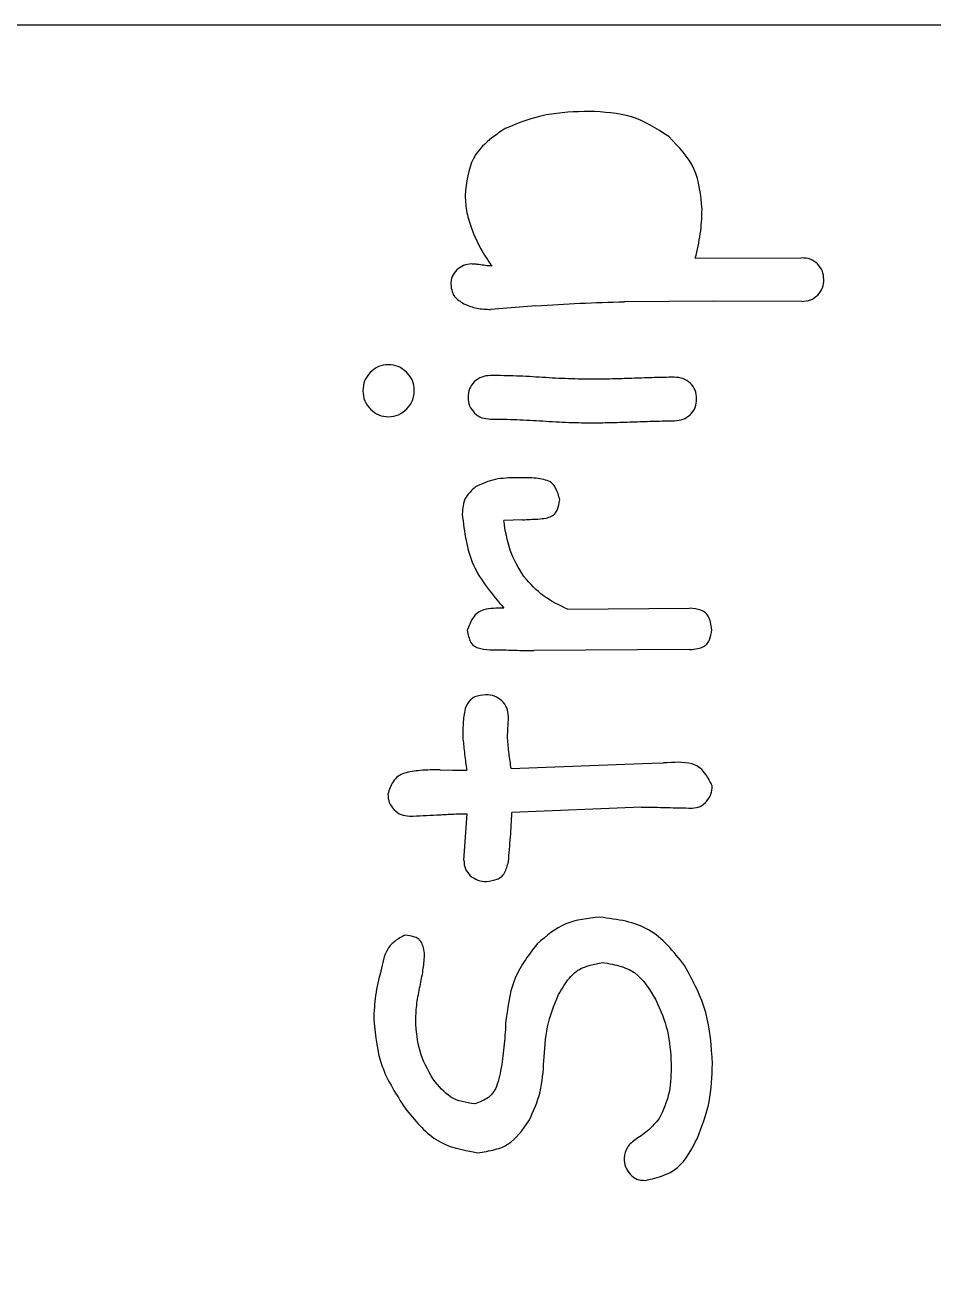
# Model space of a CAD drawing. Header units: millimetres. Extents: x -101.5 to -6.8, y -32 to 36.7.
# Drawn here: x -65.23 to -54.16, y 21.52 to 36.69 of the extents above; entities that cross this region are included whole.
import ezdxf

# ---------------------------------------------------------------- set-up
doc = ezdxf.new("R2010")
doc.units = ezdxf.units.MM
doc.layers.get('0').update_dxf_attribs({"linetype": 'CONTINUOUS'})

msp = doc.modelspace()

# ---------------------------------------------------------------- linework, layer by layer
for p, q in [((-57.06, 33.846), (-55.766, 33.849)), ((-59.005, 33.265), (-59.554, 33.221)), ((-56.846, 33.32), (-57.925, 33.313)), ((-55.763, 33.319), (-56.846, 33.32)), ((-59.167, 30.655), (-59.394, 30.646)), ((-58.616, 29.566), (-57.133, 29.58)), ((-57.129, 29.074), (-59.029, 29.062)), ((-60.17, 27.61), (-60.013, 27.605)), ((-60.013, 27.605), (-59.845, 27.604)), ((-59.304, 27.623), (-57.705, 27.685)), ((-57.705, 27.685), (-57.586, 27.688)), ((-57.586, 27.688), (-57.448, 27.692)), ((-57.715, 27.154), (-59.295, 27.09)), ((-59.881, 26.505), (-59.839, 27.073))]:
    msp.add_line(p, q)
for points in [[(-6.826, 36.689), (-6.826, -32), (-87, -32, -0.414214), (-101.5, -17.5), (-101.5, 22.189, -0.414214), (-87, 36.689)], [(-6.826, -32), (-86.5, -32, -0.414214), (-101.5, -17), (-101.5, 21.689, -0.414214), (-86.5, 36.689), (-6.826, 36.689)]]:
    msp.add_lwpolyline(points, format="xyb", close=True)
for points, knots in [([(-58.349, 35.635), (-58.527, 35.63), (-58.705, 35.624), (-59.052, 35.557), (-59.194, 35.5), (-59.379, 35.425)], [-0.1185463, -0.1185463, -0.1185463, -0.1185463, -0.0597407, -0.0597407, 0, 0, 0, 0]), ([(-57.384, 35.327), (-57.541, 35.429), (-57.676, 35.517), (-57.999, 35.617), (-58.174, 35.626), (-58.349, 35.635)], [-0.1052463, -0.1052463, -0.1052463, -0.1052463, -0.0525171, -0.0525171, 0, 0, 0, 0]), ([(-59.379, 35.425), (-59.466, 35.365), (-59.553, 35.305), (-59.699, 35.168), (-59.737, 35.111), (-59.83, 34.931), (-59.848, 34.771), (-59.866, 34.61)], [-0.08493533, -0.08493533, -0.08493533, -0.08493533, -0.06660112, -0.06660112, -0.04838608, -0.04838608, 0, 0, 0, 0]), ([(-56.977, 34.442), (-56.994, 34.614), (-57.01, 34.785), (-57.144, 35.081), (-57.26, 35.2), (-57.384, 35.327)], [-0.1065685, -0.1065685, -0.1065685, -0.1065685, -0.0533014, -0.0533014, 0, 0, 0, 0]), ([(-59.866, 34.61), (-59.861, 34.535), (-59.857, 34.469), (-59.829, 34.331), (-59.806, 34.264), (-59.784, 34.197)], [-0.04261441, -0.04261441, -0.04261441, -0.04261441, -0.02127619, -0.02127619, 0, 0, 0, 0]), ([(-57.06, 33.846), (-57.037, 33.944), (-57.013, 34.042), (-56.985, 34.241), (-56.982, 34.333), (-56.977, 34.442)], [-0.06530673, -0.06530673, -0.06530673, -0.06530673, -0.03274104, -0.03274104, 0, 0, 0, 0]), ([(-59.784, 34.197), (-59.748, 34.112), (-59.717, 34.04), (-59.636, 33.891), (-59.588, 33.82), (-59.541, 33.749)], [-0.05125696, -0.05125696, -0.05125696, -0.05125696, -0.02556867, -0.02556867, 0, 0, 0, 0]), ([(-55.571, 33.776), (-55.601, 33.799), (-55.628, 33.82), (-55.694, 33.844), (-55.73, 33.847), (-55.766, 33.849)], [-0.02185312, -0.02185312, -0.02185312, -0.02185312, -0.01091607, -0.01091607, 0, 0, 0, 0]), ([(-59.967, 33.702), (-59.989, 33.676), (-60.01, 33.65), (-60.035, 33.591), (-60.038, 33.557), (-60.04, 33.524)], [-0.02018334, -0.02018334, -0.02018334, -0.02018334, -0.01009132, -0.01009132, 0, 0, 0, 0]), ([(-59.785, 33.775), (-59.819, 33.772), (-59.853, 33.769), (-59.914, 33.744), (-59.94, 33.724), (-59.967, 33.702)], [-0.020989, -0.020989, -0.020989, -0.020989, -0.01049621, -0.01049621, 0, 0, 0, 0]), ([(-59.696, 33.767), (-59.71, 33.769), (-59.725, 33.771), (-59.756, 33.773), (-59.77, 33.774), (-59.785, 33.775)], [-0.008648695, -0.008648695, -0.008648695, -0.008648695, -0.004483151, -0.004483151, 0, 0, 0, 0]), ([(-59.541, 33.749), (-59.569, 33.751), (-59.593, 33.753), (-59.644, 33.759), (-59.67, 33.763), (-59.696, 33.767)], [-0.01558045, -0.01558045, -0.01558045, -0.01558045, -0.00777493, -0.00777493, 0, 0, 0, 0]), ([(-55.494, 33.586), (-55.497, 33.622), (-55.5, 33.657), (-55.525, 33.721), (-55.547, 33.747), (-55.571, 33.776)], [-0.02246016, -0.02246016, -0.02246016, -0.02246016, -0.01123713, -0.01123713, 0, 0, 0, 0]), ([(-60.04, 33.524), (-60.036, 33.495), (-60.031, 33.466), (-60.014, 33.411), (-60.004, 33.393), (-59.966, 33.342), (-59.923, 33.316), (-59.879, 33.29)], [-0.02602524, -0.02602524, -0.02602524, -0.02602524, -0.02076345, -0.02076345, -0.01524393, -0.01524393, 0, 0, 0, 0]), ([(-55.569, 33.394), (-55.545, 33.424), (-55.524, 33.45), (-55.499, 33.514), (-55.497, 33.55), (-55.494, 33.586)], [-0.021548, -0.021548, -0.021548, -0.021548, -0.01076723, -0.01076723, 0, 0, 0, 0]), ([(-55.763, 33.319), (-55.727, 33.322), (-55.69, 33.324), (-55.625, 33.349), (-55.599, 33.371), (-55.569, 33.394)], [-0.02295962, -0.02295962, -0.02295962, -0.02295962, -0.01149083, -0.01149083, 0, 0, 0, 0]), ([(-59.879, 33.29), (-59.822, 33.266), (-59.776, 33.247), (-59.667, 33.224), (-59.61, 33.223), (-59.554, 33.221)], [-0.03393672, -0.03393672, -0.03393672, -0.03393672, -0.01690666, -0.01690666, 0, 0, 0, 0]), ([(-59.005, 33.265), (-58.811, 33.278), (-58.646, 33.288), (-58.286, 33.304), (-58.105, 33.309), (-57.925, 33.313)], [-0.1083122, -0.1083122, -0.1083122, -0.1083122, -0.0540408, -0.0540408, 0, 0, 0, 0]), ([(-60.8, 32.547), (-60.842, 32.543), (-60.884, 32.539), (-60.957, 32.507), (-60.989, 32.48), (-61.021, 32.453)], [-0.0252364, -0.0252364, -0.0252364, -0.0252364, -0.01261812, -0.01261812, 0, 0, 0, 0]), ([(-60.578, 32.455), (-60.61, 32.482), (-60.642, 32.509), (-60.716, 32.54), (-60.758, 32.544), (-60.8, 32.547)], [-0.02536001, -0.02536001, -0.02536001, -0.02536001, -0.01268009, -0.01268009, 0, 0, 0, 0]), ([(-61.021, 32.453), (-61.048, 32.42), (-61.074, 32.387), (-61.105, 32.313), (-61.108, 32.271), (-61.112, 32.229)], [-0.02538984, -0.02538984, -0.02538984, -0.02538984, -0.012695, -0.012695, 0, 0, 0, 0]), ([(-60.484, 32.233), (-60.488, 32.275), (-60.492, 32.317), (-60.524, 32.391), (-60.551, 32.423), (-60.578, 32.455)], [-0.02526681, -0.02526681, -0.02526681, -0.02526681, -0.01263332, -0.01263332, 0, 0, 0, 0]), ([(-59.754, 32.339), (-59.778, 32.31), (-59.799, 32.283), (-59.824, 32.219), (-59.826, 32.184), (-59.829, 32.148)], [-0.02154831, -0.02154831, -0.02154831, -0.02154831, -0.01076738, -0.01076738, 0, 0, 0, 0]), ([(-59.557, 32.415), (-59.594, 32.412), (-59.63, 32.409), (-59.696, 32.384), (-59.723, 32.363), (-59.754, 32.339)], [-0.02341409, -0.02341409, -0.02341409, -0.02341409, -0.01172293, -0.01172293, 0, 0, 0, 0]), ([(-58.922, 32.392), (-59.028, 32.398), (-59.134, 32.405), (-59.347, 32.413), (-59.438, 32.414), (-59.557, 32.415)], [-0.07070429, -0.07070429, -0.07070429, -0.07070429, -0.03564349, -0.03564349, 0, 0, 0, 0]), ([(-58.287, 32.369), (-58.406, 32.37), (-58.497, 32.371), (-58.711, 32.379), (-58.816, 32.385), (-58.922, 32.392)], [-0.06407243, -0.06407243, -0.06407243, -0.06407243, -0.03177219, -0.03177219, 0, 0, 0, 0]), ([(-57.802, 32.381), (-57.883, 32.379), (-57.963, 32.376), (-58.129, 32.371), (-58.195, 32.37), (-58.287, 32.369)], [-0.05450629, -0.05450629, -0.05450629, -0.05450629, -0.02780471, -0.02780471, 0, 0, 0, 0]), ([(-57.316, 32.394), (-57.409, 32.393), (-57.475, 32.392), (-57.64, 32.387), (-57.721, 32.384), (-57.802, 32.381)], [-0.04959483, -0.04959483, -0.04959483, -0.04959483, -0.02429555, -0.02429555, 0, 0, 0, 0]), ([(-57.121, 32.322), (-57.151, 32.345), (-57.178, 32.366), (-57.244, 32.389), (-57.28, 32.392), (-57.316, 32.394)], [-0.02178196, -0.02178196, -0.02178196, -0.02178196, -0.01087895, -0.01087895, 0, 0, 0, 0]), ([(-57.044, 32.131), (-57.046, 32.167), (-57.049, 32.203), (-57.074, 32.267), (-57.096, 32.293), (-57.121, 32.322)], [-0.02288942, -0.02288942, -0.02288942, -0.02288942, -0.01145761, -0.01145761, 0, 0, 0, 0]), ([(-61.112, 32.229), (-61.108, 32.186), (-61.104, 32.145), (-61.072, 32.07), (-61.045, 32.037), (-61.018, 32.005)], [-0.02537724, -0.02537724, -0.02537724, -0.02537724, -0.01268835, -0.01268835, 0, 0, 0, 0]), ([(-60.575, 32.008), (-60.548, 32.041), (-60.522, 32.074), (-60.491, 32.149), (-60.488, 32.19), (-60.484, 32.233)], [-0.02559761, -0.02559761, -0.02559761, -0.02559761, -0.01279908, -0.01279908, 0, 0, 0, 0]), ([(-61.018, 32.005), (-60.986, 31.977), (-60.954, 31.95), (-60.88, 31.919), (-60.838, 31.915), (-60.796, 31.911)], [-0.02553772, -0.02553772, -0.02553772, -0.02553772, -0.01276913, -0.01276913, 0, 0, 0, 0]), ([(-60.796, 31.911), (-60.754, 31.916), (-60.712, 31.92), (-60.638, 31.952), (-60.606, 31.98), (-60.575, 32.008)], [-0.02531695, -0.02531695, -0.02531695, -0.02531695, -0.01265821, -0.01265821, 0, 0, 0, 0]), ([(-59.829, 32.148), (-59.826, 32.112), (-59.823, 32.076), (-59.797, 32.013), (-59.775, 31.986), (-59.752, 31.957)], [-0.02245957, -0.02245957, -0.02245957, -0.02245957, -0.01123683, -0.01123683, 0, 0, 0, 0]), ([(-57.118, 31.939), (-57.095, 31.968), (-57.073, 31.995), (-57.049, 32.059), (-57.046, 32.095), (-57.044, 32.131)], [-0.02154824, -0.02154824, -0.02154824, -0.02154824, -0.01076736, -0.01076736, 0, 0, 0, 0]), ([(-59.752, 31.957), (-59.721, 31.934), (-59.693, 31.913), (-59.627, 31.889), (-59.59, 31.887), (-59.554, 31.884)], [-0.02212854, -0.02212854, -0.02212854, -0.02212854, -0.01104926, -0.01104926, 0, 0, 0, 0]), ([(-59.554, 31.884), (-59.435, 31.883), (-59.343, 31.882), (-59.13, 31.874), (-59.024, 31.868), (-58.919, 31.861)], [-0.06407242, -0.06407242, -0.06407242, -0.06407242, -0.03177219, -0.03177219, 0, 0, 0, 0]), ([(-58.919, 31.861), (-58.813, 31.855), (-58.707, 31.848), (-58.494, 31.84), (-58.403, 31.839), (-58.284, 31.838)], [-0.07070429, -0.07070429, -0.07070429, -0.07070429, -0.03564349, -0.03564349, 0, 0, 0, 0]), ([(-57.798, 31.851), (-57.717, 31.854), (-57.636, 31.857), (-57.471, 31.861), (-57.405, 31.862), (-57.312, 31.864)], [-0.05450625, -0.05450625, -0.05450625, -0.05450625, -0.0278047, -0.0278047, 0, 0, 0, 0]), ([(-57.312, 31.864), (-57.276, 31.866), (-57.24, 31.869), (-57.175, 31.894), (-57.148, 31.915), (-57.118, 31.939)], [-0.02295979, -0.02295979, -0.02295979, -0.02295979, -0.01149092, -0.01149092, 0, 0, 0, 0]), ([(-58.284, 31.838), (-58.191, 31.84), (-58.125, 31.841), (-57.96, 31.845), (-57.879, 31.848), (-57.798, 31.851)], [-0.04959485, -0.04959485, -0.04959485, -0.04959485, -0.02429556, -0.02429556, 0, 0, 0, 0]), ([(-59.24, 31.169), (-59.327, 31.167), (-59.414, 31.165), (-59.583, 31.13), (-59.648, 31.1), (-59.738, 31.058)], [-0.05834012, -0.05834012, -0.05834012, -0.05834012, -0.02958625, -0.02958625, 0, 0, 0, 0]), ([(-59.051, 31.168), (-59.087, 31.169), (-59.112, 31.169), (-59.177, 31.17), (-59.209, 31.169), (-59.24, 31.169)], [-0.01970087, -0.01970087, -0.01970087, -0.01970087, -0.00947478, -0.00947478, 0, 0, 0, 0]), ([(-58.711, 30.899), (-58.725, 30.951), (-58.739, 31.002), (-58.775, 31.068), (-58.788, 31.084), (-58.818, 31.112), (-58.84, 31.124), (-58.918, 31.155), (-58.984, 31.161), (-59.051, 31.168)], [-0.04388327, -0.04388327, -0.04388327, -0.04388327, -0.0343727, -0.0343727, -0.02885399, -0.02885399, -0.02003996, -0.02003996, 0, 0, 0, 0]), ([(-59.738, 31.058), (-59.762, 31.036), (-59.787, 31.014), (-59.836, 30.962), (-59.852, 30.938), (-59.89, 30.861), (-59.895, 30.795), (-59.901, 30.729)], [-0.03461736, -0.03461736, -0.03461736, -0.03461736, -0.02795011, -0.02795011, -0.01980538, -0.01980538, 0, 0, 0, 0]), ([(-58.977, 30.665), (-58.944, 30.668), (-58.91, 30.671), (-58.855, 30.683), (-58.832, 30.689), (-58.792, 30.709), (-58.78, 30.72), (-58.759, 30.743), (-58.749, 30.761), (-58.727, 30.816), (-58.719, 30.858), (-58.711, 30.899)], [-0.03424784, -0.03424784, -0.03424784, -0.03424784, -0.02866631, -0.02866631, -0.0242026, -0.0242026, -0.01994433, -0.01994433, -0.01270343, -0.01270343, 0, 0, 0, 0]), ([(-59.901, 30.729), (-59.873, 30.499), (-59.849, 30.296), (-59.676, 29.913), (-59.534, 29.746), (-59.393, 29.579)], [-0.1315723, -0.1315723, -0.1315723, -0.1315723, -0.065705, -0.065705, 0, 0, 0, 0]), ([(-59.149, 29.963), (-59.219, 30.079), (-59.275, 30.172), (-59.355, 30.402), (-59.375, 30.524), (-59.394, 30.646)], [-0.07439591, -0.07439591, -0.07439591, -0.07439591, -0.03700347, -0.03700347, 0, 0, 0, 0]), ([(-59.167, 30.655), (-59.135, 30.657), (-59.104, 30.66), (-59.038, 30.663), (-59.013, 30.664), (-58.977, 30.665)], [-0.02089324, -0.02089324, -0.02089324, -0.02089324, -0.01080941, -0.01080941, 0, 0, 0, 0]), ([(-58.616, 29.566), (-58.717, 29.615), (-58.819, 29.664), (-58.998, 29.796), (-59.066, 29.871), (-59.149, 29.963)], [-0.07401326, -0.07401326, -0.07401326, -0.07401326, -0.03716187, -0.03716187, 0, 0, 0, 0]), ([(-59.393, 29.579), (-59.479, 29.579), (-59.566, 29.579), (-59.664, 29.55), (-59.689, 29.539), (-59.731, 29.509), (-59.751, 29.49), (-59.8, 29.413), (-59.82, 29.361), (-59.84, 29.309)], [-0.08627712, -0.08627712, -0.08627712, -0.08627712, -0.04511265, -0.04511265, -0.03003321, -0.03003321, -0.01680879, -0.01680879, 0, 0, 0, 0]), ([(-56.858, 29.314), (-56.863, 29.346), (-56.868, 29.378), (-56.881, 29.434), (-56.89, 29.459), (-56.913, 29.501), (-56.925, 29.514), (-56.951, 29.536), (-56.971, 29.546), (-57.034, 29.568), (-57.083, 29.574), (-57.133, 29.58)], [-0.03837528, -0.03837528, -0.03837528, -0.03837528, -0.03265797, -0.03265797, -0.02760078, -0.02760078, -0.02274653, -0.02274653, -0.01489063, -0.01489063, 0, 0, 0, 0]), ([(-59.84, 29.309), (-59.835, 29.283), (-59.829, 29.256), (-59.816, 29.207), (-59.807, 29.183), (-59.784, 29.143), (-59.772, 29.131), (-59.746, 29.11), (-59.727, 29.101), (-59.665, 29.081), (-59.615, 29.077), (-59.565, 29.072)], [-0.03572543, -0.03572543, -0.03572543, -0.03572543, -0.03123992, -0.03123992, -0.02658642, -0.02658642, -0.02222118, -0.02222118, -0.01509128, -0.01509128, 0, 0, 0, 0]), ([(-57.129, 29.074), (-57.095, 29.078), (-57.061, 29.081), (-57.005, 29.093), (-56.981, 29.1), (-56.941, 29.12), (-56.928, 29.131), (-56.907, 29.155), (-56.896, 29.173), (-56.874, 29.229), (-56.866, 29.272), (-56.858, 29.314)], [-0.03502075, -0.03502075, -0.03502075, -0.03502075, -0.02931522, -0.02931522, -0.0247492, -0.0247492, -0.02039201, -0.02039201, -0.01299428, -0.01299428, 0, 0, 0, 0]), ([(-59.565, 29.072), (-59.514, 29.072), (-59.478, 29.072), (-59.386, 29.07), (-59.342, 29.069), (-59.297, 29.067)], [-0.02736355, -0.02736355, -0.02736355, -0.02736355, -0.01340198, -0.01340198, 0, 0, 0, 0]), ([(-59.297, 29.067), (-59.253, 29.066), (-59.208, 29.064), (-59.117, 29.063), (-59.08, 29.062), (-59.029, 29.062)], [-0.03006314, -0.03006314, -0.03006314, -0.03006314, -0.01533897, -0.01533897, 0, 0, 0, 0]), ([(-59.613, 28.523), (-59.66, 28.518), (-59.708, 28.513), (-59.768, 28.487), (-59.784, 28.476), (-59.826, 28.433), (-59.846, 28.394), (-59.866, 28.356)], [-0.03319714, -0.03319714, -0.03319714, -0.03319714, -0.02008388, -0.02008388, -0.01302376, -0.01302376, 0, 0, 0, 0]), ([(-59.416, 28.449), (-59.447, 28.473), (-59.474, 28.494), (-59.54, 28.518), (-59.577, 28.52), (-59.613, 28.523)], [-0.02195767, -0.02195767, -0.02195767, -0.02195767, -0.0109699, -0.0109699, 0, 0, 0, 0]), ([(-59.338, 28.259), (-59.341, 28.295), (-59.344, 28.331), (-59.37, 28.394), (-59.392, 28.421), (-59.416, 28.449)], [-0.02246142, -0.02246142, -0.02246142, -0.02246142, -0.01123649, -0.01123649, 0, 0, 0, 0]), ([(-59.866, 28.356), (-59.878, 28.287), (-59.886, 28.239), (-59.893, 28.111), (-59.892, 28.049), (-59.891, 27.988)], [-0.03872326, -0.03872326, -0.03872326, -0.03872326, -0.01853859, -0.01853859, 0, 0, 0, 0]), ([(-59.343, 28.125), (-59.341, 28.147), (-59.34, 28.17), (-59.338, 28.215), (-59.338, 28.234), (-59.338, 28.259)], [-0.01474308, -0.01474308, -0.01474308, -0.01474308, -0.00740873, -0.00740873, 0, 0, 0, 0]), ([(-59.347, 27.991), (-59.347, 28.016), (-59.347, 28.036), (-59.345, 28.08), (-59.344, 28.103), (-59.343, 28.125)], [-0.01347981, -0.01347981, -0.01347981, -0.01347981, -0.00670594, -0.00670594, 0, 0, 0, 0]), ([(-59.891, 27.988), (-59.885, 27.919), (-59.88, 27.869), (-59.863, 27.731), (-59.854, 27.667), (-59.845, 27.604)], [-0.04179311, -0.04179311, -0.04179311, -0.04179311, -0.01934386, -0.01934386, 0, 0, 0, 0]), ([(-59.304, 27.623), (-59.313, 27.684), (-59.322, 27.746), (-59.338, 27.876), (-59.342, 27.924), (-59.347, 27.991)], [-0.03822742, -0.03822742, -0.03822742, -0.03822742, -0.02030542, -0.02030542, 0, 0, 0, 0]), ([(-60.17, 27.61), (-60.21, 27.609), (-60.25, 27.609), (-60.331, 27.606), (-60.366, 27.603), (-60.411, 27.6)], [-0.02661879, -0.02661879, -0.02661879, -0.02661879, -0.01338857, -0.01338857, 0, 0, 0, 0]), ([(-56.853, 27.412), (-56.878, 27.46), (-56.903, 27.509), (-56.952, 27.579), (-56.974, 27.606), (-57.025, 27.647), (-57.057, 27.666), (-57.202, 27.709), (-57.325, 27.7), (-57.448, 27.692)], [-0.1008235, -0.1008235, -0.1008235, -0.1008235, -0.0726776, -0.0726776, -0.0538199, -0.0538199, -0.0369062, -0.0369062, 0, 0, 0, 0]), ([(-60.411, 27.6), (-60.479, 27.592), (-60.547, 27.585), (-60.633, 27.557), (-60.66, 27.544), (-60.705, 27.512), (-60.725, 27.492), (-60.77, 27.419), (-60.789, 27.366), (-60.807, 27.313)], [-0.06967813, -0.06967813, -0.06967813, -0.06967813, -0.04195376, -0.04195376, -0.02866502, -0.02866502, -0.01677161, -0.01677161, 0, 0, 0, 0]), ([(-60.807, 27.313), (-60.804, 27.277), (-60.801, 27.242), (-60.776, 27.178), (-60.754, 27.15), (-60.731, 27.122)], [-0.02204966, -0.02204966, -0.02204966, -0.02204966, -0.01102688, -0.01102688, 0, 0, 0, 0]), ([(-56.923, 27.223), (-56.902, 27.252), (-56.882, 27.28), (-56.859, 27.342), (-56.856, 27.377), (-56.853, 27.412)], [-0.02087569, -0.02087569, -0.02087569, -0.02087569, -0.01043761, -0.01043761, 0, 0, 0, 0]), ([(-57.715, 27.154), (-57.656, 27.154), (-57.614, 27.154), (-57.509, 27.152), (-57.458, 27.15), (-57.407, 27.148)], [-0.03151082, -0.03151082, -0.03151082, -0.03151082, -0.01543314, -0.01543314, 0, 0, 0, 0]), ([(-57.098, 27.142), (-57.064, 27.146), (-57.03, 27.149), (-56.972, 27.176), (-56.947, 27.2), (-56.923, 27.223)], [-0.02039799, -0.02039799, -0.02039799, -0.02039799, -0.01019894, -0.01019894, 0, 0, 0, 0]), ([(-60.731, 27.122), (-60.703, 27.098), (-60.677, 27.075), (-60.614, 27.05), (-60.578, 27.047), (-60.543, 27.044)], [-0.02142632, -0.02142632, -0.02142632, -0.02142632, -0.0107111, -0.0107111, 0, 0, 0, 0]), ([(-60.543, 27.044), (-60.479, 27.046), (-60.434, 27.047), (-60.32, 27.052), (-60.264, 27.055), (-60.208, 27.059)], [-0.03434793, -0.03434793, -0.03434793, -0.03434793, -0.0167257, -0.0167257, 0, 0, 0, 0]), ([(-60.208, 27.059), (-60.147, 27.062), (-60.085, 27.066), (-59.961, 27.071), (-59.909, 27.072), (-59.839, 27.073)], [-0.0414407, -0.0414407, -0.0414407, -0.0414407, -0.02098259, -0.02098259, 0, 0, 0, 0]), ([(-59.337, 26.489), (-59.329, 26.589), (-59.32, 26.689), (-59.305, 26.894), (-59.301, 26.975), (-59.295, 27.09)], [-0.06754743, -0.06754743, -0.06754743, -0.06754743, -0.03450138, -0.03450138, 0, 0, 0, 0]), ([(-57.407, 27.148), (-57.355, 27.147), (-57.304, 27.145), (-57.199, 27.143), (-57.157, 27.143), (-57.098, 27.142)], [-0.03461929, -0.03461929, -0.03461929, -0.03461929, -0.01766369, -0.01766369, 0, 0, 0, 0]), ([(-59.881, 26.505), (-59.878, 26.469), (-59.875, 26.434), (-59.849, 26.372), (-59.826, 26.346), (-59.802, 26.318)], [-0.02193835, -0.02193835, -0.02193835, -0.02193835, -0.01097208, -0.01097208, 0, 0, 0, 0]), ([(-59.604, 26.246), (-59.559, 26.254), (-59.513, 26.261), (-59.457, 26.282), (-59.44, 26.291), (-59.412, 26.313), (-59.398, 26.328), (-59.363, 26.393), (-59.35, 26.441), (-59.337, 26.489)], [-0.06280319, -0.06280319, -0.06280319, -0.06280319, -0.03698388, -0.03698388, -0.02491864, -0.02491864, -0.01493345, -0.01493345, 0, 0, 0, 0]), ([(-59.802, 26.318), (-59.771, 26.295), (-59.743, 26.275), (-59.677, 26.251), (-59.64, 26.249), (-59.604, 26.246)], [-0.02199272, -0.02199272, -0.02199272, -0.02199272, -0.01098758, -0.01098758, 0, 0, 0, 0]), ([(-58.223, 25.812), (-58.368, 25.797), (-58.512, 25.783), (-58.767, 25.675), (-58.876, 25.582), (-58.987, 25.487)], [-0.0874241, -0.0874241, -0.0874241, -0.0874241, -0.04371234, -0.04371234, 0, 0, 0, 0]), ([(-57.191, 25.223), (-57.259, 25.308), (-57.326, 25.394), (-57.467, 25.542), (-57.543, 25.608), (-57.8, 25.758), (-58.001, 25.783), (-58.223, 25.812)], [-0.1368197, -0.1368197, -0.1368197, -0.1368197, -0.100929, -0.100929, -0.0672743, -0.0672743, 0, 0, 0, 0]), ([(-60.598, 25.593), (-60.64, 25.571), (-60.682, 25.548), (-60.753, 25.495), (-60.782, 25.466), (-60.853, 25.346), (-60.873, 25.25), (-60.893, 25.153)], [-0.06434321, -0.06434321, -0.06434321, -0.06434321, -0.04642425, -0.04642425, -0.02961848, -0.02961848, 0, 0, 0, 0]), ([(-60.358, 25.351), (-60.363, 25.381), (-60.367, 25.411), (-60.379, 25.461), (-60.386, 25.483), (-60.406, 25.521), (-60.417, 25.532), (-60.44, 25.552), (-60.458, 25.561), (-60.513, 25.581), (-60.556, 25.587), (-60.598, 25.593)], [-0.03379756, -0.03379756, -0.03379756, -0.03379756, -0.02860036, -0.02860036, -0.02418191, -0.02418191, -0.01992183, -0.01992183, -0.01293815, -0.01293815, 0, 0, 0, 0]), ([(-58.987, 25.487), (-59.106, 25.33), (-59.204, 25.201), (-59.329, 24.875), (-59.35, 24.695), (-59.371, 24.516)], [-0.1087874, -0.1087874, -0.1087874, -0.1087874, -0.0541917, -0.0541917, 0, 0, 0, 0]), ([(-60.414, 24.972), (-60.401, 25.035), (-60.388, 25.097), (-60.368, 25.228), (-60.364, 25.278), (-60.358, 25.351)], [-0.04246496, -0.04246496, -0.04246496, -0.04246496, -0.02192521, -0.02192521, 0, 0, 0, 0]), ([(-58.726, 24.869), (-58.685, 24.94), (-58.643, 25.011), (-58.549, 25.124), (-58.51, 25.153), (-58.395, 25.22), (-58.292, 25.24), (-58.19, 25.26)], [-0.05724596, -0.05724596, -0.05724596, -0.05724596, -0.04360718, -0.04360718, -0.03126654, -0.03126654, 0, 0, 0, 0]), ([(-58.19, 25.26), (-58.113, 25.246), (-58.035, 25.233), (-57.885, 25.187), (-57.836, 25.159), (-57.691, 25.054), (-57.616, 24.929), (-57.54, 24.804)], [-0.07333431, -0.07333431, -0.07333431, -0.07333431, -0.05919627, -0.05919627, -0.04378141, -0.04378141, 0, 0, 0, 0]), ([(-56.851, 24.026), (-56.864, 24.238), (-56.877, 24.45), (-56.989, 24.85), (-57.085, 25.027), (-57.191, 25.223)], [-0.1333738, -0.1333738, -0.1333738, -0.1333738, -0.0667348, -0.0667348, 0, 0, 0, 0]), ([(-60.893, 25.153), (-60.917, 25.055), (-60.941, 24.958), (-60.97, 24.759), (-60.974, 24.67), (-60.979, 24.56)], [-0.06573037, -0.06573037, -0.06573037, -0.06573037, -0.03299341, -0.03299341, 0, 0, 0, 0]), ([(-60.467, 24.552), (-60.464, 24.633), (-60.461, 24.691), (-60.443, 24.833), (-60.428, 24.903), (-60.414, 24.972)], [-0.04321323, -0.04321323, -0.04321323, -0.04321323, -0.02123185, -0.02123185, 0, 0, 0, 0]), ([(-58.905, 24.059), (-58.898, 24.199), (-58.89, 24.339), (-58.832, 24.611), (-58.785, 24.727), (-58.726, 24.869)], [-0.091978, -0.091978, -0.091978, -0.091978, -0.04617943, -0.04617943, 0, 0, 0, 0]), ([(-57.54, 24.804), (-57.485, 24.677), (-57.432, 24.556), (-57.37, 24.296), (-57.362, 24.161), (-57.354, 24.026)], [-0.08130232, -0.08130232, -0.08130232, -0.08130232, -0.04064684, -0.04064684, 0, 0, 0, 0]), ([(-60.979, 24.56), (-60.957, 24.352), (-60.939, 24.17), (-60.809, 23.812), (-60.702, 23.647), (-60.595, 23.482)], [-0.1178656, -0.1178656, -0.1178656, -0.1178656, -0.0588515, -0.0588515, 0, 0, 0, 0]), ([(-60.254, 23.836), (-60.321, 23.955), (-60.38, 24.058), (-60.449, 24.297), (-60.458, 24.425), (-60.467, 24.552)], [-0.07676729, -0.07676729, -0.07676729, -0.07676729, -0.03831585, -0.03831585, 0, 0, 0, 0]), ([(-59.371, 24.516), (-59.376, 24.419), (-59.382, 24.323), (-59.402, 24.123), (-59.414, 24.048), (-59.432, 23.939)], [-0.06371515, -0.06371515, -0.06371515, -0.06371515, -0.03303481, -0.03303481, 0, 0, 0, 0]), ([(-59.087, 23.33), (-59.03, 23.455), (-58.982, 23.561), (-58.922, 23.805), (-58.914, 23.932), (-58.905, 24.059)], [-0.07663888, -0.07663888, -0.07663888, -0.07663888, -0.03821291, -0.03821291, 0, 0, 0, 0]), ([(-57.354, 24.026), (-57.355, 23.908), (-57.357, 23.791), (-57.403, 23.565), (-57.445, 23.476), (-57.501, 23.356)], [-0.07837157, -0.07837157, -0.07837157, -0.07837157, -0.03964465, -0.03964465, 0, 0, 0, 0]), ([(-57.034, 23.118), (-56.976, 23.27), (-56.923, 23.41), (-56.862, 23.713), (-56.856, 23.87), (-56.851, 24.026)], [-0.0939275, -0.0939275, -0.0939275, -0.0939275, -0.04693973, -0.04693973, 0, 0, 0, 0]), ([(-59.746, 23.536), (-59.86, 23.554), (-59.953, 23.568), (-60.122, 23.671), (-60.188, 23.754), (-60.254, 23.836)], [-0.06372331, -0.06372331, -0.06372331, -0.06372331, -0.03175033, -0.03175033, 0, 0, 0, 0]), ([(-59.432, 23.939), (-59.451, 23.851), (-59.47, 23.762), (-59.533, 23.657), (-59.558, 23.633), (-59.628, 23.582), (-59.687, 23.559), (-59.746, 23.536)], [-0.04629116, -0.04629116, -0.04629116, -0.04629116, -0.02868447, -0.02868447, -0.01897675, -0.01897675, 0, 0, 0, 0]), ([(-60.595, 23.482), (-60.479, 23.338), (-60.363, 23.194), (-60.07, 23.006), (-59.915, 22.978), (-59.712, 22.941)], [-0.1223891, -0.1223891, -0.1223891, -0.1223891, -0.0616902, -0.0616902, 0, 0, 0, 0]), ([(-59.712, 22.941), (-59.641, 22.951), (-59.569, 22.962), (-59.432, 22.998), (-59.383, 23.02), (-59.24, 23.11), (-59.164, 23.22), (-59.087, 23.33)], [-0.06982316, -0.06982316, -0.06982316, -0.06982316, -0.05532766, -0.05532766, -0.04019023, -0.04019023, 0, 0, 0, 0]), ([(-57.501, 23.356), (-57.547, 23.301), (-57.58, 23.262), (-57.675, 23.179), (-57.727, 23.143), (-57.778, 23.108)], [-0.03828837, -0.03828837, -0.03828837, -0.03828837, -0.01878458, -0.01878458, 0, 0, 0, 0]), ([(-57.778, 23.108), (-57.799, 23.093), (-57.82, 23.077), (-57.857, 23.045), (-57.874, 23.027), (-57.911, 22.968), (-57.919, 22.925), (-57.928, 22.874)], [-0.03274983, -0.03274983, -0.03274983, -0.03274983, -0.02405477, -0.02405477, -0.01553958, -0.01553958, 0, 0, 0, 0]), ([(-57.67, 22.603), (-57.592, 22.621), (-57.515, 22.639), (-57.365, 22.696), (-57.315, 22.728), (-57.173, 22.85), (-57.103, 22.984), (-57.034, 23.118)], [-0.07713675, -0.07713675, -0.07713675, -0.07713675, -0.06209837, -0.06209837, -0.04524349, -0.04524349, 0, 0, 0, 0]), ([(-57.928, 22.874), (-57.925, 22.838), (-57.923, 22.802), (-57.899, 22.737), (-57.878, 22.709), (-57.855, 22.679)], [-0.0225805, -0.0225805, -0.0225805, -0.0225805, -0.01129566, -0.01129566, 0, 0, 0, 0]), ([(-57.855, 22.679), (-57.828, 22.654), (-57.802, 22.632), (-57.74, 22.607), (-57.705, 22.605), (-57.67, 22.603)], [-0.02125825, -0.02125825, -0.02125825, -0.02125825, -0.01062629, -0.01062629, 0, 0, 0, 0])]:
    msp.add_open_spline(points, degree=3, knots=knots)

doc.saveas('drawing.dxf')
